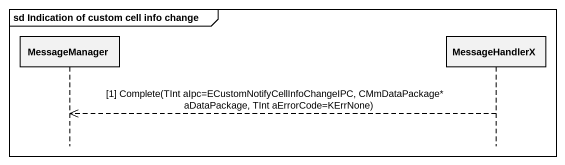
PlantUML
@startuml
mainframe sd Indication of custom cell info change
hide footbox
participant MessageManager
participant MessageHandlerX

MessageHandlerX -->> MessageManager : [1] Complete(TInt aIpc=ECustomNotifyCellInfoChangeIPC, CMmDataPackage* aDataPackage, TInt aErrorCode=KErrNone)
@enduml
